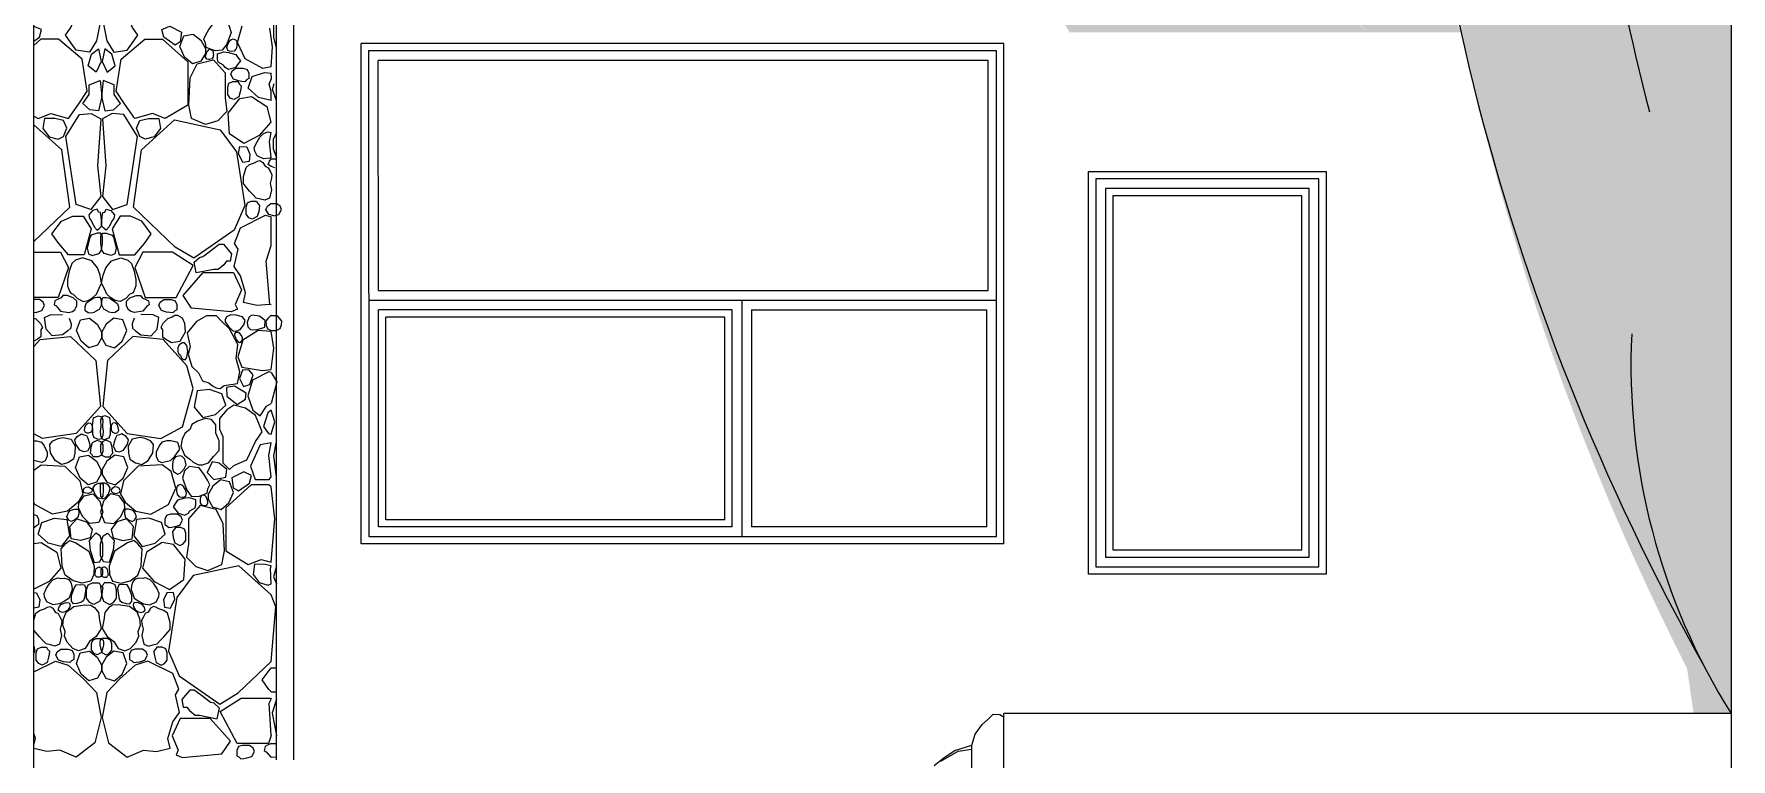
# Model space of a CAD drawing. Header units: millimetres. Extents: x 10227 to 13232, y 2 to 9351.
# Drawn here: x 11308 to 12008, y 8003 to 8302 of the extents above; entities that cross this region are included whole.
import ezdxf

# ---------------------------------------------------------------- set-up
doc = ezdxf.new("R2010")
doc.units = ezdxf.units.MM
for name, color, linetype in [('A-FURN', 9, 'Continuous'), ('A-GLAZ-FULL', 4, 'Continuous'), ('A-WALL-FULL-EXTR', 1, 'Continuous'), ('RETINO', 20, 'Continuous')]:
    doc.layers.add(name, color=color, linetype=linetype)
doc.layers.add('muro', color=8, linetype='Continuous', transparency=0.5)

msp = doc.modelspace()

# ---------------------------------------------------------------- hatches: boundary and pattern name
at = {"layer": 'muro', "ltscale": 0.1, "transparency": 33554534}
h = msp.add_hatch(dxfattribs=at)
h.set_pattern_fill('AR-CONC', color=256, scale=0.22)
h.set_pattern_definition([(50, (-2e-12, 6528.164), (40.08063, -3.5066), [4.191, -46.101]), (355, (-2e-12, 6528.164), (-7.75355, 42.0325), [3.3528, -36.88093]), (100.45144, (3.34, 6527.87), (32.32707, 38.5259), [3.5618, -39.17985]), (46.1842, (-2e-12, 6539.34), (59.63739, -9.24931), [6.2865, -69.1515]), (96.63556, (4.97, 6538.57), (52.2289, 54.43375), [5.3427, -58.76983]), (351.18415, (-2e-12, 6539.34), (52.2289, 54.43375), [5.0292, -55.32114]), (21, (5.588, 6536.546), (33.35517, -22.49834), [4.191, -46.101]), (326, (5.59, 6536.546), (13.59645, 40.52135), [3.3528, -36.8808]), (71.45144, (8.368, 6534.67), (46.95161, 18.02301), [3.5618, -39.17979]), (37.5, (-2e-12, 6528.164), (0.679493, 18.602109), [0, -36.43376, 0, -37.4396, 0, -37.0205]), (7.5, (-2e-12, 6528.164), (14.700326, 22.039726), [0, -21.34616, 0, -35.59556, 0, -14.1097]), (327.5, (-12.461, 6528.164), (29.829931, -1.260324), [0, -13.97, 0, -43.5864, 0, -57.8358]), (317.5, (-18.05, 6528.164), (32.58842, 5.59383), [0, -18.161, 0, -28.94584, 0, -41.0718])])
edge = h.paths.add_edge_path()
edge.add_arc((11928.95, 8415.55), 224.13, 170.05672, 210.22701)
edge.add_line((11735.29, 8302.72), (11858.18, 8302.72))
edge.add_arc((12029.14, 8481.78), 247.57, 217.62596, 226.32585, ccw=False)
edge.add_arc((12299.1, 8926.34), 756.34, 218.62138, 231.96272, ccw=False)
edge = h.paths.add_edge_path(flags=17)
edge.add_arc((11983.52, 8565.17), 278.64, 165.13898, 171.16633)
edge.add_line((11708.18, 8607.96), (11708.18, 8522.38))
edge.add_arc((11983.52, 8565.17), 278.64, 188.83367, 237.31939)
edge.add_arc((12029.14, 8481.78), 247.57, 217.62596, 226.32585)
edge.add_line((11858.18, 8302.72), (11897.01, 8302.72))
edge.add_arc((12939.56, 8524.89), 1065.96, 191.16088, 192.03013, ccw=False)
edge.add_arc((12260.26, 8735.18), 554.88, 190.23017, 228.66239, ccw=False)
edge = h.paths.add_edge_path()
edge.add_line((12008.18, 9251.16), (11708.18, 9251.16))
edge.add_arc((12964.05, 9112.99), 1263.44, 173.72151, 188.62414)
edge.add_arc((12672.83, 8884.57), 958.73, 177.67081, 182.72268)
edge.add_arc((12260.26, 8735.18), 554.88, 169.21364, 181.15287)
edge.add_line((11705.49, 8724.02), (11708.18, 8724.02))
edge.add_line((11708.18, 8724.02), (11708.18, 8679.45))
edge.add_arc((12260.26, 8735.18), 554.88, 185.76475, 228.66239)
edge.add_arc((12939.56, 8524.89), 1065.96, 191.16088, 192.03013)
edge.add_line((11897.01, 8302.72), (12008.18, 8302.72))
edge.add_line((12008.18, 8302.72), (12008.18, 9251.16))
edge = h.paths.add_edge_path()
edge.add_line((12008.18, 8302.72), (11897.01, 8302.72))
edge.add_arc((12939.56, 8524.89), 1065.96, 192.03013, 207.02864)
edge.add_arc((7889.18, 7432.81), 4145.63, 8.16781, 8.42892, ccw=False)
edge.add_line((11992.75, 8021.79), (12008.18, 8021.79))
edge.add_line((12008.18, 8021.79), (12008.18, 8302.72))

# ---------------------------------------------------------------- linework, layer by layer
at = {"layer": 'A-FURN'}
for p, q in [((11688.02, 8006.54), (11694.99, 8008.73)), ((11679.43, 8000.31), (11683.55, 8003.68)), ((11682.27, 8002.18), (11689.36, 8006.33)), ((11683.55, 8003.68), (11688.02, 8006.54)), ((11689.36, 8006.33), (11694.99, 8007.07))]:
    msp.add_line(p, q, dxfattribs=at)
msp.add_lwpolyline([(11697.2, 7990.78), (11696.42, 7991.35), (11694.99, 7994.35), (11694.99, 8001.54), (11694.99, 8008.73), (11696.42, 8013.31), (11699.3, 8017.23), (11701.91, 8019.58), (11703.87, 8021.54), (11706.61, 8021.41), (11708.31, 8020.36)], dxfattribs=at)
at = {"layer": 'A-GLAZ-FULL', "ltscale": 0.1}
for p, q in [((11446.18, 8295.03), (11446.32, 8094.73)), ((11705.18, 8295.03), (11446.18, 8295.03)), ((11705.18, 8185.82), (11705.18, 8295.03)), ((11701.83, 8291.03), (11450.19, 8291.03)), ((11450.25, 8196.2), (11450.19, 8291.03)), ((11701.83, 8196.2), (11701.83, 8291.03)), ((11446.19, 8286.32), (11446.18, 8286.32)), ((11446.19, 8285.67), (11446.18, 8285.67)), ((11746.18, 8242.26), (11746.18, 8082.26)), ((11838.18, 8242.26), (11746.18, 8242.26)), ((11838.18, 8082.26), (11838.18, 8242.26)), ((11750.18, 8238.26), (11750.18, 8086.26)), ((11834.18, 8238.26), (11750.18, 8238.26)), ((11753.18, 8235.26), (11753.18, 8089.26)), ((11831.18, 8235.26), (11753.18, 8235.26)), ((11831.18, 8089.26), (11831.18, 8235.26)), ((11834.18, 8086.26), (11834.18, 8238.26)), ((11446.25, 8192.2), (11705.18, 8192.2)), ((11450.25, 8196.2), (11701.83, 8196.2)), ((11600.18, 8192.2), (11600.18, 8188.2)), ((11450.32, 8098.73), (11450.26, 8188.2)), ((11596.18, 8188.2), (11450.26, 8188.2)), ((11450.26, 8185.2), (11450.26, 8185.2)), ((11453.26, 8188.2), (11453.26, 8188.2)), ((11453.32, 8101.73), (11453.26, 8185.2)), ((11593.18, 8185.2), (11453.26, 8185.2)), ((11593.18, 8101.73), (11593.18, 8185.2)), ((11596.18, 8098.73), (11596.18, 8188.2)), ((11600.18, 8188.85), (11600.18, 8094.73)), ((11604.18, 8188.2), (11604.18, 8098.73)), ((11604.18, 8188.2), (11701.18, 8188.2)), ((11701.18, 8098.73), (11701.18, 8188.2)), ((11705.18, 8094.73), (11705.18, 8185.82)), ((11593.18, 8101.73), (11453.32, 8101.73)), ((11446.32, 8094.73), (11705.18, 8094.73)), ((11596.18, 8098.73), (11450.32, 8098.73)), ((11701.18, 8098.73), (11604.18, 8098.73)), ((11750.18, 8086.26), (11834.18, 8086.26)), ((11753.18, 8089.26), (11831.18, 8089.26)), ((11746.18, 8082.26), (11838.18, 8082.26))]:
    msp.add_line(p, q, dxfattribs=at)
at = {"layer": 'A-WALL-FULL-EXTR', "ltscale": 0.1}
for p, q in [((11308.18, 6530.6), (11308.18, 9251.16)), ((12008.18, 9251.16), (12008.18, 6986)), ((11408.18, 8002.65), (11408.18, 8724.02)), ((11415.18, 8724.02), (11415.18, 8002.65)), ((11443.18, 8091.73), (11443.18, 8298.03)), ((11708.18, 8298.03), (11443.18, 8298.03)), ((11708.18, 8091.73), (11708.18, 8298.03)), ((11743.18, 8245.26), (11841.18, 8245.26)), ((11743.18, 8079.26), (11743.18, 8245.26)), ((11841.18, 8245.26), (11841.18, 8079.26)), ((11708.18, 8091.73), (11443.18, 8091.73)), ((11841.18, 8079.26), (11743.18, 8079.26)), ((12008.18, 8021.79), (11708.18, 8021.79)), ((11708.18, 7632.14), (11708.18, 8021.79))]:
    msp.add_line(p, q, dxfattribs=at)
at = {"layer": 'muro', "ltscale": 0.1}
for centre, radius, start, end in [((12828.87, 8494.72), 883.4, 170.68869, 194.74345), ((12837.95, 8513.79), 964.57, 178.57217, 209.38608), ((12237.76, 8165.52), 270.86, 177.27492, 212.04981)]:
    msp.add_arc(centre, radius, start, end, dxfattribs=at)
at = {"layer": 'RETINO', "ltscale": 0.1}
for p, q in [((11406.59, 8296.73), (11405.51, 8304.44)), ((11407.18, 8300.61), (11407.18, 8306.21)), ((11405.98, 8288.51), (11406.59, 8296.73)), ((11408.18, 8296.19), (11407.18, 8300.61)), ((11405.26, 8281.28), (11406.14, 8283.64)), ((11405.98, 8278.23), (11405.26, 8281.28)), ((11406.14, 8283.64), (11405.98, 8285.87)), ((11406.54, 8279.12), (11407.27, 8281.62)), ((11405.98, 8274.53), (11405.98, 8278.23)), ((11408.18, 8274.53), (11406.54, 8279.12)), ((11405.41, 8257.56), (11405.98, 8261.35)), ((11408.18, 8261.35), (11406.83, 8258.49)), ((11405.98, 8251.11), (11405.41, 8257.56)), ((11406.83, 8258.49), (11406.83, 8254.61)), ((11406.83, 8254.61), (11408.18, 8251.11)), ((11405.98, 8250.47), (11408.18, 8250.47)), ((11405.98, 8247.44), (11407.36, 8246.94)), ((11405.96, 8232.14), (11407.91, 8232.14)), ((11406.03, 8214.76), (11405.98, 8226.53)), ((11404.03, 8208.25), (11406.03, 8214.76)), ((11405.5, 8190.46), (11404.03, 8208.25)), ((11405.98, 8185.93), (11408.24, 8185.93)), ((11407.16, 8172.45), (11405.98, 8179.29)), ((11405.98, 8163.69), (11407.16, 8172.45)), ((11405.98, 8162.4), (11408.31, 8158.55)), ((11408.31, 8158.55), (11405.98, 8149.64)), ((11407.55, 8142.01), (11405.98, 8146.82)), ((11405.98, 8136.92), (11407.55, 8142.01)), ((11405.1, 8128.25), (11405.98, 8133.42)), ((11405.98, 8119.33), (11405.1, 8128.25)), ((11407.12, 8128.02), (11408.08, 8133.44)), ((11408.18, 8119.33), (11407.12, 8128.02)), ((11407.58, 8102.14), (11405.98, 8115.21)), ((11405.98, 8084.24), (11407.58, 8102.14)), ((11405.75, 8081.71), (11405.98, 8082.74)), ((11405.98, 8075.34), (11405.75, 8081.71)), ((11408.18, 8082.74), (11407.04, 8078.23)), ((11407.04, 8078.23), (11408.18, 8075.34)), ((11407.89, 8065.84), (11405.98, 8070.76)), ((11405.98, 8043.27), (11407.89, 8065.84)), ((11405.98, 8040.65), (11408.18, 8040.65)), ((11405.98, 8030.75), (11408.18, 8030.75)), ((11405.17, 8026.02), (11405.98, 8027.78)), ((11405.98, 8012.68), (11405.17, 8026.02)), ((11408.18, 8027.78), (11406.42, 8021.97)), ((11406.42, 8021.97), (11408.18, 8012.68)), ((11405.98, 8009.38), (11408.18, 8009.38)), ((11405.8, 8003.89), (11408.18, 8003.86))]:
    msp.add_line(p, q, dxfattribs=at)
at = {"layer": 'RETINO'}
for p, q in [((11404.85, 8184.78), (11403.87, 8183.58)), ((11403.87, 8183.58), (11404.01, 8181.94)), ((11405.86, 8185.92), (11404.85, 8184.78)), ((11405.98, 8185.93), (11405.86, 8185.92)), ((11404.01, 8181.94), (11404.57, 8180.36)), ((11404.57, 8180.36), (11405.69, 8179.82)), ((11405.69, 8179.82), (11406.2, 8179.6))]:
    msp.add_line(p, q, dxfattribs=at)
for points in [[(11325.57, 8295.36), (11321.14, 8301.54), (11323.36, 8304.72), (11326.96, 8312.84), (11332.19, 8314.58), (11335.8, 8308.07), (11334, 8299.18)], [(11346.66, 8295.36), (11351.09, 8301.54), (11348.87, 8304.72), (11345.27, 8312.84), (11340.04, 8314.58), (11336.43, 8308.07), (11338.23, 8299.18)], [(11308.18, 8299.04), (11310.42, 8300.61), (11311.3, 8303.77), (11308.18, 8305.12)], [(11368.53, 8298.71), (11366.38, 8297.39), (11361.81, 8300.61), (11360.93, 8303.77), (11364.22, 8305.2), (11369.08, 8302.75), (11368.53, 8298.71)], [(11380.31, 8303.87), (11382.61, 8306.9), (11386.64, 8307.51), (11388.58, 8305.68), (11389.48, 8302.59), (11387.69, 8297.74), (11385.81, 8295.28), (11382.87, 8295.09), (11379.26, 8296.42), (11378.97, 8298.19), (11378.21, 8299.92), (11379.18, 8301.86), (11380.31, 8303.87)], [(11405.98, 8288.51), (11402.53, 8287.81), (11395.28, 8291.74), (11392.14, 8298.54), (11394.05, 8305.4)], [(11322.47, 8267.17), (11326.7, 8273.2), (11330.17, 8278.44), (11328.07, 8291.61), (11318.32, 8299.85), (11311.08, 8299.85), (11308.18, 8297.25)], [(11331.08, 8294.53), (11325.57, 8295.36)], [(11333.9, 8286.23), (11330.5, 8288.82), (11331.87, 8293.69), (11334.75, 8295.82), (11335.91, 8290.63), (11333.9, 8286.23)], [(11334, 8299.18), (11331.08, 8294.53)], [(11338.33, 8286.23), (11341.73, 8288.82), (11340.35, 8293.69), (11337.48, 8295.82), (11336.32, 8290.63), (11338.33, 8286.23)], [(11338.23, 8299.18), (11341.15, 8294.53)], [(11341.15, 8294.53), (11346.66, 8295.36)], [(11349.76, 8267.17), (11345.53, 8273.2), (11342.06, 8278.44), (11344.16, 8291.61), (11353.9, 8299.85), (11361.15, 8299.85), (11371.61, 8290.48), (11371.61, 8272.65), (11362.36, 8267.11), (11357.02, 8269.17), (11349.76, 8267.17)], [(11377.03, 8290.79), (11373.55, 8289.68), (11370.35, 8292.42), (11368.41, 8296.79), (11370, 8301.19), (11373.81, 8301.93), (11376.99, 8299.39), (11378.89, 8295.94), (11378.89, 8293.99), (11377.03, 8290.79)], [(11381.61, 8291.69), (11380.57, 8291.4), (11380.07, 8291.4), (11379.44, 8291.58), (11378.99, 8292.49), (11379.17, 8293.64), (11379.63, 8294.9), (11380.15, 8295.38), (11380.63, 8295.66), (11381.43, 8295.45), (11381.77, 8295.18), (11382.05, 8294.62), (11382.12, 8294.01), (11382.19, 8293.44), (11382.12, 8292.95), (11382.12, 8292.49), (11381.97, 8292.27), (11381.61, 8291.69)], [(11390.83, 8294.96), (11389.49, 8294.8), (11388.88, 8294.89), (11388.13, 8295.23), (11387.76, 8296.43), (11388.18, 8297.81), (11388.99, 8299.26), (11389.71, 8299.76), (11390.36, 8300.02), (11391.3, 8299.61), (11391.67, 8299.22), (11391.91, 8298.48), (11391.88, 8297.71), (11391.86, 8297), (11391.68, 8296.41), (11391.6, 8295.85), (11391.37, 8295.6), (11390.83, 8294.96)], [(11378.95, 8264.62), (11373.16, 8267.09), (11372.08, 8272.65), (11372.62, 8283.88), (11375.55, 8289.75), (11382.2, 8291.39), (11387.01, 8285.92), (11387.01, 8275.63), (11387.73, 8270.05), (11384.01, 8266.18), (11378.95, 8264.62)], [(11383.95, 8293.74), (11386.48, 8294.57), (11388.47, 8294.39), (11391.44, 8293.53), (11392.34, 8292.29), (11393.34, 8290.9), (11392.21, 8289.45), (11391.26, 8288.23), (11388.5, 8287.41), (11387, 8288.22), (11386.41, 8289.2), (11384.2, 8290.4), (11383.89, 8291.61), (11383.95, 8293.74)], [(11330.92, 8277.02), (11330.99, 8281.03), (11335.49, 8282.76), (11336.19, 8276.26), (11334.75, 8270.3)], [(11341.31, 8277.02), (11341.24, 8281.03), (11336.74, 8282.76), (11336.04, 8276.26), (11337.48, 8270.3)], [(11393.26, 8278.14), (11392.63, 8276.06), (11390.59, 8274.94), (11389.18, 8275.54), (11388.09, 8277.01), (11388.09, 8279.97), (11388.61, 8281.66), (11390.15, 8282.34), (11392.35, 8282.34), (11392.86, 8281.45), (11393.61, 8280.67), (11393.47, 8279.44), (11393.26, 8278.14)], [(11392.59, 8282.67), (11390.51, 8283.3), (11389.38, 8285.34), (11389.98, 8286.75), (11391.46, 8287.84), (11394.41, 8287.84), (11396.1, 8287.32), (11396.79, 8285.78), (11396.79, 8283.58), (11395.9, 8283.07), (11395.12, 8282.32), (11393.89, 8282.46), (11392.59, 8282.67)], [(11405.98, 8274.53), (11400.75, 8275.79), (11396.53, 8279.63), (11398.15, 8284.39), (11403.32, 8286.14)], [(11403.32, 8286.14), (11405.98, 8285.87)], [(11331.23, 8270.72), (11328.39, 8273.3), (11330.92, 8277.02)], [(11341, 8270.72), (11343.84, 8273.3), (11341.31, 8277.02)], [(11388.34, 8269.28), (11393.15, 8275.37), (11397.89, 8276.18)], [(11397.89, 8276.18), (11404.31, 8272.15), (11405.89, 8265.59)], [(11308.18, 8268.12), (11309.87, 8267.11), (11315.21, 8269.17), (11322.47, 8267.17)], [(11320.4, 8266.3), (11316.86, 8267.09), (11312.55, 8267.15), (11311.87, 8262.97), (11314.44, 8259.6)], [(11331.71, 8229.64), (11325.56, 8231.68), (11321.39, 8259.69), (11326.91, 8268.81), (11331.81, 8269.25), (11335.74, 8266.96), (11334.46, 8247.69)], [(11334.75, 8270.3), (11331.23, 8270.72)], [(11340.52, 8229.64), (11346.67, 8231.68), (11350.84, 8259.69), (11345.32, 8268.81), (11340.42, 8269.25), (11336.49, 8266.96), (11337.77, 8247.69)], [(11337.48, 8270.3), (11341, 8270.72)], [(11351.83, 8266.3), (11355.37, 8267.09), (11359.68, 8267.15), (11360.36, 8262.97), (11357.79, 8259.6)], [(11405.89, 8265.59), (11401.14, 8260.11), (11394.81, 8256.8), (11388.89, 8260.81), (11388.34, 8269.28)], [(11308.18, 8216.39), (11322.94, 8230.58), (11319.74, 8254.18), (11308.18, 8264.59)], [(11320.33, 8259.67), (11321.71, 8263.19), (11320.4, 8266.3)], [(11390.78, 8221.15), (11374.12, 8209.5), (11366.45, 8214.08), (11349.29, 8230.58), (11352.49, 8254.18), (11366.22, 8266.55), (11385, 8262.51), (11391.79, 8253.46), (11395.18, 8231.27), (11390.78, 8221.15)], [(11351.9, 8259.67), (11350.52, 8263.19), (11351.83, 8266.3)], [(11405.98, 8251.11), (11405.46, 8250.84), (11402.86, 8250.47), (11400.24, 8251.7), (11399.25, 8253.7), (11399.08, 8255.13), (11400.07, 8257.28), (11401.39, 8259.4), (11402.71, 8260.78), (11404.24, 8261.47), (11404.94, 8261.59), (11405.66, 8261.34)], [(11405.66, 8261.34), (11405.98, 8261.35)], [(11314.44, 8259.6), (11318.19, 8258.58), (11320.33, 8259.67)], [(11357.79, 8259.6), (11354.04, 8258.58), (11351.9, 8259.67)], [(11396.89, 8249.44), (11394.4, 8249.04), (11392.55, 8252.75), (11393.12, 8255.57), (11395.94, 8255.41), (11397.27, 8252.43), (11396.89, 8249.44)], [(11334.46, 8247.69), (11335.74, 8234.94)], [(11337.77, 8247.69), (11336.49, 8234.94)], [(11406.17, 8237.74), (11405.38, 8234.27), (11403.48, 8233.41), (11401.63, 8233.9), (11399.9, 8234.35), (11398.45, 8235.83), (11397.12, 8237.19), (11395.48, 8239.2), (11394.59, 8240.29), (11394.59, 8243.16), (11395.65, 8246.99), (11397.14, 8248.14), (11399.15, 8248.83), (11400.4, 8249.52), (11401.37, 8249.81), (11402.59, 8249.06), (11403.62, 8247.47), (11404.86, 8246.79), (11405.73, 8245.16), (11406.34, 8243.98), (11406.22, 8242.57), (11405.68, 8240.39), (11406.17, 8237.74)], [(11405.98, 8247.44), (11405.73, 8247.53), (11404.81, 8248.19), (11405.31, 8249.61), (11405.98, 8250.47)], [(11335.74, 8234.94), (11331.71, 8229.64)], [(11336.49, 8234.94), (11340.52, 8229.64)], [(11400.92, 8228.79), (11400.28, 8226.72), (11398.24, 8225.59), (11396.84, 8226.19), (11395.75, 8227.67), (11395.75, 8230.62), (11396.27, 8232.31), (11397.81, 8232.99), (11400, 8232.99), (11400.51, 8232.1), (11401.26, 8231.33), (11401.13, 8230.09), (11400.92, 8228.79)], [(11407.08, 8226.98), (11405.01, 8227.61), (11403.88, 8229.65), (11404.48, 8231.05), (11405.96, 8232.14), (11405.98, 8232.14)], [(11407.08, 8226.98), (11409.16, 8227.61), (11410.28, 8229.65), (11409.69, 8231.05), (11408.21, 8232.14), (11408.18, 8232.14)], [(11318.44, 8215.57), (11315.63, 8219.57), (11319.53, 8224.75), (11324.16, 8226.93), (11328.52, 8226.93), (11331.79, 8221.66), (11328.88, 8210.93), (11322.44, 8210.93), (11318.44, 8215.57)], [(11331.74, 8225.13), (11333, 8222.47), (11334.31, 8221.07), (11335.03, 8221.75), (11336.06, 8222.74), (11336.06, 8225.12), (11335.85, 8226.55), (11335.58, 8228.35), (11334.86, 8228.56), (11334.31, 8229.81), (11332.27, 8229.16), (11331.66, 8228.4), (11330.88, 8227.41), (11331.16, 8225.97), (11331.74, 8225.13)], [(11340.49, 8225.13), (11339.23, 8222.47), (11337.92, 8221.07), (11337.2, 8221.75), (11336.17, 8222.74), (11336.17, 8225.12), (11336.38, 8226.55), (11336.65, 8228.35), (11337.37, 8228.56), (11337.92, 8229.81), (11339.96, 8229.16), (11340.57, 8228.4), (11341.35, 8227.41), (11341.07, 8225.97), (11340.49, 8225.13)], [(11353.79, 8215.57), (11356.6, 8219.57), (11352.7, 8224.75), (11348.07, 8226.93), (11343.71, 8226.93), (11340.44, 8221.66), (11343.35, 8210.93), (11349.79, 8210.93), (11353.79, 8215.57)], [(11400.18, 8190.01), (11394.56, 8191.27), (11395.45, 8195.26), (11393.42, 8202.24), (11390.7, 8206.1), (11392.37, 8213.3), (11390.97, 8215.67), (11393.42, 8222.08), (11403.68, 8227.26), (11405.98, 8226.53)], [(11330.71, 8211.37), (11332.15, 8210.65), (11333.59, 8211.05), (11335.11, 8211.48), (11336.06, 8212.89), (11336.51, 8215.6), (11336.51, 8218.55), (11335.63, 8219.92), (11334.29, 8219.92), (11331.77, 8219.09), (11331.25, 8218.17), (11330.18, 8213.63), (11330.71, 8211.37)], [(11341.52, 8211.37), (11340.08, 8210.65), (11338.64, 8211.05), (11337.12, 8211.48), (11336.17, 8212.89), (11335.72, 8215.6), (11335.72, 8218.55), (11336.59, 8219.92), (11337.94, 8219.92), (11340.46, 8219.09), (11340.97, 8218.17), (11342.05, 8213.63), (11341.52, 8211.37)], [(11308.18, 8211.99), (11319.09, 8211.99), (11322.43, 8205.75), (11318.22, 8193.28), (11308.18, 8193.28)], [(11373.86, 8206.48), (11365.31, 8211.99), (11353.14, 8211.99), (11349.8, 8205.75), (11354.01, 8193.28), (11366.9, 8193.28), (11373.86, 8206.48)], [(11386.55, 8206.85), (11384.16, 8204.88), (11382.4, 8204.88), (11375.13, 8203.47), (11374.25, 8207.89), (11376.43, 8209.82), (11377.91, 8210.2), (11378.61, 8210.75), (11381.67, 8213.09), (11384.58, 8215.31), (11386.39, 8215.31), (11388.16, 8213.19), (11389.69, 8211.35), (11389.15, 8208.26), (11387.64, 8208.26), (11386.55, 8206.85)], [(11324.43, 8194.71), (11326.2, 8192.89), (11328.54, 8191.63), (11330.55, 8192.09), (11332.37, 8193.17), (11333.94, 8194.67), (11335.12, 8197.17), (11336.11, 8199.28), (11335.44, 8202.54), (11334.41, 8205.57), (11332.12, 8208.47), (11328.26, 8209.76), (11325.33, 8208.68), (11323.76, 8207.4), (11322.69, 8204.25), (11321.97, 8200.82), (11321.97, 8198.14), (11322.87, 8195.96), (11323.46, 8195.15), (11324.43, 8194.71)], [(11347.8, 8194.71), (11346.03, 8192.89), (11343.69, 8191.63), (11341.68, 8192.09), (11339.86, 8193.17), (11338.29, 8194.67), (11337.11, 8197.17), (11336.11, 8199.28), (11336.79, 8202.54), (11337.82, 8205.57), (11340.11, 8208.47), (11343.97, 8209.76), (11346.9, 8208.68), (11348.47, 8207.4), (11349.54, 8204.25), (11350.26, 8200.82), (11350.26, 8198.14), (11349.36, 8195.96), (11348.77, 8195.15), (11347.8, 8194.71)], [(11391.18, 8190.48), (11392.12, 8188.54), (11389.6, 8187.49), (11373.23, 8188.97), (11369.69, 8194.2), (11377.98, 8203.62), (11390.46, 8203.62), (11393.75, 8196.46), (11391.18, 8190.48)], [(11309.34, 8187.3), (11311.42, 8187.93), (11312.54, 8189.97), (11311.94, 8191.38), (11310.47, 8192.46), (11308.18, 8192.46)], [(11317.3, 8189.85), (11319.12, 8187.7), (11322.6, 8187.18), (11324.13, 8187.5), (11325.12, 8188.45), (11325.37, 8188.95), (11325.84, 8189.95), (11325.84, 8191.82), (11324.43, 8193.23), (11321.82, 8194.23), (11320.09, 8194.23), (11319.38, 8193.23), (11317.87, 8192.5), (11316.84, 8192), (11316.48, 8190.35), (11317.3, 8189.85)], [(11332.04, 8192.46), (11330.52, 8191.52), (11329.56, 8190.72), (11329.17, 8189.47), (11329.17, 8188.12), (11330.54, 8187.22), (11331.78, 8187.05), (11333.04, 8187.28), (11334.02, 8187.8), (11335.2, 8188.58), (11336.05, 8190.24), (11336.24, 8191.56), (11335.66, 8193.36), (11334.25, 8193.34), (11333.26, 8193.17), (11332.58, 8192.93), (11332.04, 8192.46)], [(11340.19, 8192.46), (11341.71, 8191.52), (11342.67, 8190.72), (11343.06, 8189.47), (11343.06, 8188.12), (11341.69, 8187.22), (11340.45, 8187.05), (11339.19, 8187.28), (11338.21, 8187.8), (11337.03, 8188.58), (11336.18, 8190.24), (11335.99, 8191.56), (11336.57, 8193.36), (11337.98, 8193.34), (11338.97, 8193.17), (11339.65, 8192.93), (11340.19, 8192.46)], [(11354.93, 8189.85), (11353.11, 8187.7), (11349.63, 8187.18), (11348.1, 8187.5), (11347.11, 8188.45), (11346.86, 8188.95), (11346.39, 8189.95), (11346.39, 8191.82), (11347.8, 8193.23), (11350.41, 8194.23), (11352.14, 8194.23), (11352.85, 8193.23), (11354.36, 8192.5), (11355.39, 8192), (11355.75, 8190.35), (11354.93, 8189.85)], [(11362.89, 8187.3), (11360.81, 8187.93), (11359.69, 8189.97), (11360.29, 8191.38), (11361.76, 8192.46), (11364.72, 8192.46), (11366.4, 8191.95), (11367.09, 8190.41), (11367.09, 8188.21), (11366.2, 8187.7), (11365.42, 8186.95), (11364.19, 8187.09), (11362.89, 8187.3)], [(11405.98, 8190.26), (11405.5, 8190.46), (11400.18, 8190.01)], [(11308.18, 8187.11), (11309.34, 8187.3)], [(11308.18, 8184.84), (11308.97, 8184.55), (11310.95, 8182.58), (11311.67, 8181.01), (11311.05, 8179.96), (11311.01, 8178.27), (11310.98, 8177.13), (11309.63, 8176.12), (11308.18, 8175.3)], [(11313.28, 8180.33), (11312.58, 8185.03), (11314.85, 8186.2), (11320, 8186.33)], [(11322.76, 8184.75), (11323.5, 8182.51), (11323.35, 8180.66)], [(11334.36, 8173.68), (11330.87, 8172.58), (11327.68, 8175.32), (11325.74, 8179.69), (11327.33, 8184.09), (11331.14, 8184.83), (11334.32, 8182.29), (11336.22, 8178.84), (11336.22, 8176.89), (11334.36, 8173.68)], [(11337.87, 8173.68), (11341.35, 8172.58), (11344.55, 8175.32), (11346.49, 8179.69), (11344.9, 8184.09), (11341.09, 8184.83), (11337.91, 8182.29), (11336, 8178.84), (11336, 8176.89), (11337.87, 8173.68)], [(11349.47, 8184.75), (11348.72, 8182.51), (11348.88, 8180.66)], [(11358.95, 8180.33), (11359.65, 8185.03), (11357.38, 8186.2), (11352.23, 8186.33)], [(11364.86, 8174.84), (11368.53, 8175.3), (11370.71, 8179.17), (11370.44, 8182.66), (11369.45, 8184.84), (11367.54, 8185.95), (11366.29, 8185.93), (11365.13, 8185.25), (11363.26, 8184.55), (11361.28, 8182.58), (11360.56, 8181.01), (11361.18, 8179.96), (11361.22, 8178.27), (11361.25, 8177.13), (11362.6, 8176.12), (11364.86, 8174.84)], [(11386.59, 8157.05), (11392.14, 8157.82), (11393.11, 8162.69), (11391.55, 8168.16), (11392.27, 8173.95), (11388.87, 8180.48), (11385.75, 8183.5), (11383.43, 8185.75), (11379.37, 8185.75), (11375.19, 8183.5), (11371.32, 8178.79), (11372.68, 8173.01), (11371.77, 8169.96), (11373.29, 8164.94), (11376.1, 8162.28), (11377.64, 8158.98), (11380.28, 8158.1), (11381.8, 8156.96), (11383.32, 8156.15), (11384.95, 8155.76), (11386.59, 8157.05)], [(11388.43, 8181.32), (11390.2, 8179.65), (11391.54, 8179.39), (11393.21, 8180.09), (11394.72, 8182.05), (11395.33, 8183.82), (11394.14, 8185.39), (11391.66, 8186.11), (11389.4, 8186.25), (11387.65, 8185.38), (11387.09, 8184.16), (11387.11, 8183.31), (11388.43, 8181.32)], [(11396.94, 8185.31), (11396.19, 8183.07), (11396.34, 8181.23)], [(11398.25, 8186.07), (11396.94, 8185.31)], [(11403.37, 8181.11), (11403.57, 8183.86), (11401.17, 8185.58), (11398.25, 8186.07)], [(11408.18, 8185.93), (11408.3, 8185.92), (11409.31, 8184.78), (11410.3, 8183.58), (11410.15, 8181.94), (11409.6, 8180.36), (11408.47, 8179.82), (11407.97, 8179.6), (11406.2, 8179.6)], [(11308.18, 8173.07), (11310.8, 8175.97), (11323.25, 8177.25), (11333.71, 8167.4), (11335.62, 8148.35), (11325.58, 8137.23), (11311.75, 8135.22), (11308.18, 8137.1)], [(11322.17, 8179.59), (11319.95, 8177.93), (11315.69, 8177.6), (11313.28, 8180.33)], [(11323.35, 8180.66), (11322.17, 8179.59)], [(11371.23, 8165.1), (11361.43, 8175.97), (11348.98, 8177.25), (11338.51, 8167.4), (11336.61, 8148.35), (11346.65, 8137.23), (11360.48, 8135.22), (11369.47, 8139.96), (11373.92, 8155.75), (11371.23, 8165.1)], [(11348.88, 8180.66), (11350.06, 8179.59)], [(11350.06, 8179.59), (11352.27, 8177.93), (11356.53, 8177.6), (11358.95, 8180.33)], [(11391.44, 8176.19), (11392.26, 8175.19), (11392.97, 8174.77), (11393.5, 8174.95), (11394.23, 8175.84), (11394.23, 8176.76), (11393.74, 8177.64), (11393.13, 8178.47), (11392.61, 8178.93), (11391.34, 8178.89), (11390.97, 8178.32), (11390.85, 8177.85), (11391.29, 8176.96), (11391.44, 8176.19)], [(11405.98, 8179.29), (11400.7, 8179.71), (11394.37, 8175.7), (11392.25, 8168.9)], [(11396.34, 8181.23), (11397.52, 8180.16)], [(11397.52, 8180.16), (11399.74, 8179.99), (11401.73, 8180.52), (11403.37, 8181.11)], [(11368.29, 8169.85), (11369.18, 8168.3), (11369.89, 8167.79), (11370.69, 8167.79), (11371.26, 8168.7), (11371.61, 8171.16), (11371.21, 8173.54), (11370.29, 8174.6), (11369.49, 8174.6), (11368.04, 8173.82), (11367.52, 8172.65), (11367.52, 8171.19), (11367.67, 8170.35), (11368.29, 8169.85)], [(11392.25, 8168.9), (11393.97, 8164.58), (11402.48, 8163.17), (11405.98, 8163.69)], [(11396.76, 8163.51), (11394.25, 8163.31), (11393.02, 8159.93), (11394.56, 8156.66), (11397.26, 8157.48), (11398.58, 8161.44), (11396.76, 8163.51)], [(11405.98, 8162.4), (11405.06, 8162.65), (11398.39, 8159.31), (11396.44, 8152.75), (11398.51, 8146.88), (11401.5, 8144.57), (11404.14, 8148.6)], [(11380.56, 8155.43), (11375.49, 8154.92), (11374.33, 8148.17), (11377.84, 8143.81), (11383.13, 8145.08), (11387.34, 8148.92), (11385.73, 8153.68), (11380.56, 8155.43)], [(11395.42, 8151.41), (11395.74, 8153.91), (11390.91, 8156.74), (11387.67, 8156.23), (11387.74, 8152.65), (11391.98, 8149.24), (11395.42, 8151.41)], [(11390.62, 8124.04), (11395.99, 8126.35), (11399.53, 8133.91), (11402.32, 8137.93), (11401.16, 8140.72), (11399.53, 8144.67), (11395.45, 8147.73), (11390.62, 8148.89), (11387.76, 8147.05), (11384.7, 8143.38), (11384.7, 8139.09), (11386.06, 8136.09), (11386.06, 8133.1), (11386.06, 8128.13), (11386.06, 8125.2), (11388.78, 8122.41), (11390.62, 8124.04)], [(11404.14, 8148.6), (11405.98, 8149.64)], [(11331.68, 8137.75), (11330.64, 8137.45), (11330.14, 8137.45), (11329.51, 8137.63), (11329.06, 8138.55), (11329.24, 8139.69), (11329.7, 8140.95), (11330.22, 8141.43), (11330.7, 8141.72), (11331.5, 8141.5), (11331.84, 8141.23), (11332.12, 8140.67), (11332.19, 8140.06), (11332.26, 8139.49), (11332.19, 8139), (11332.19, 8138.54), (11332.04, 8138.32), (11331.68, 8137.75)], [(11336.72, 8138.4), (11336.6, 8136.32), (11335.91, 8135.03), (11334.94, 8134.84), (11333.02, 8135.54), (11332.43, 8136.93), (11332.52, 8138.87), (11332.34, 8140.52), (11332.7, 8143.68), (11334.68, 8144.58), (11335.75, 8144.3), (11336.61, 8142.92), (11336.5, 8139.88), (11336.72, 8138.4)], [(11335.51, 8138.4), (11335.63, 8136.32), (11336.32, 8135.03), (11337.29, 8134.84), (11339.21, 8135.54), (11339.8, 8136.93), (11339.71, 8138.87), (11339.89, 8140.52), (11339.53, 8143.68), (11337.55, 8144.58), (11336.48, 8144.3), (11335.62, 8142.92), (11335.73, 8139.88), (11335.51, 8138.4)], [(11340.55, 8137.75), (11341.59, 8137.45), (11342.09, 8137.45), (11342.72, 8137.63), (11343.17, 8138.55), (11342.99, 8139.69), (11342.53, 8140.95), (11342.01, 8141.43), (11341.52, 8141.72), (11340.72, 8141.5), (11340.39, 8141.23), (11340.1, 8140.67), (11340.04, 8140.06), (11339.97, 8139.49), (11340.04, 8139), (11340.04, 8138.54), (11340.19, 8138.32), (11340.55, 8137.75)], [(11370.27, 8128.39), (11372.44, 8126.69), (11373.85, 8125.39), (11376.06, 8124.3), (11377.76, 8124.3), (11380.21, 8125.23), (11382.26, 8127.73), (11384.59, 8130.25), (11384.59, 8134.2), (11383.23, 8137.37), (11383.23, 8140.8), (11381.36, 8142.99), (11378.98, 8143.43), (11375.58, 8142.33), (11373.31, 8140.93), (11372.66, 8139.09), (11370.37, 8137.3), (11369.27, 8134.88), (11368.78, 8131.98), (11370.27, 8128.39)], [(11405.98, 8146.82), (11404.59, 8145.83), (11402.89, 8140.17), (11404.93, 8137.24), (11405.98, 8136.92)], [(11308.18, 8134.3), (11309.27, 8134.3), (11311.3, 8133.64), (11312.37, 8132.2), (11313.65, 8129.55), (11313.65, 8127.86), (11312.81, 8125.94), (11311.49, 8125.31)], [(11316.98, 8126.18), (11315.01, 8129.27), (11314.8, 8132.67), (11316.01, 8134.25), (11318.22, 8135.16), (11320.26, 8135.64), (11323.6, 8134.94), (11325.18, 8132.02), (11325.03, 8129.12), (11324.51, 8126.66), (11322.13, 8125.21), (11319.58, 8124.46), (11316.98, 8126.18)], [(11330.87, 8134.11), (11331.43, 8132.01), (11330.31, 8129.98), (11328.8, 8129.74), (11327.09, 8130.41), (11325.52, 8132.91), (11325.06, 8134.62), (11326, 8136.01), (11327.86, 8137.18), (11328.77, 8136.7), (11329.81, 8136.44), (11330.35, 8135.32), (11330.87, 8134.11)], [(11331.78, 8131.58), (11332.37, 8133.5), (11334.26, 8134.55), (11335.57, 8133.99), (11336.58, 8132.62), (11336.58, 8129.88), (11336.1, 8128.31), (11334.67, 8127.68), (11332.63, 8127.68), (11332.16, 8128.5), (11331.46, 8129.22), (11331.59, 8130.37), (11331.78, 8131.58)], [(11340.45, 8131.58), (11339.86, 8133.5), (11337.97, 8134.55), (11336.66, 8133.99), (11335.65, 8132.62), (11335.65, 8129.88), (11336.13, 8128.31), (11337.56, 8127.68), (11339.6, 8127.68), (11340.07, 8128.5), (11340.77, 8129.22), (11340.64, 8130.37), (11340.45, 8131.58)], [(11341.36, 8134.11), (11340.8, 8132.01), (11341.92, 8129.98), (11343.43, 8129.74), (11345.14, 8130.41), (11346.71, 8132.91), (11347.17, 8134.62), (11346.23, 8136.01), (11344.37, 8137.18), (11343.46, 8136.7), (11342.42, 8136.44), (11341.88, 8135.32), (11341.36, 8134.11)], [(11355.25, 8126.18), (11357.22, 8129.27), (11357.43, 8132.67), (11356.22, 8134.25), (11354, 8135.16), (11351.97, 8135.64), (11348.63, 8134.94), (11347.05, 8132.02), (11347.2, 8129.12), (11347.72, 8126.66), (11350.1, 8125.21), (11352.65, 8124.46), (11355.25, 8126.18)], [(11360.74, 8125.31), (11364.44, 8126.19), (11366.24, 8127.95), (11368.42, 8130.87), (11367.58, 8133.6), (11364.67, 8134.3), (11362.96, 8134.3), (11360.93, 8133.64), (11359.86, 8132.2), (11358.58, 8129.55), (11358.58, 8127.86), (11359.42, 8125.94), (11360.74, 8125.31)], [(11333.97, 8117.21), (11330.49, 8116.1), (11327.29, 8118.84), (11325.35, 8123.21), (11326.94, 8127.61), (11330.75, 8128.35), (11333.93, 8125.81), (11335.84, 8122.36), (11335.84, 8120.41), (11333.97, 8117.21)], [(11338.26, 8117.21), (11341.74, 8116.1), (11344.94, 8118.84), (11346.88, 8123.21), (11345.29, 8127.61), (11341.48, 8128.35), (11338.3, 8125.81), (11336.39, 8122.36), (11336.39, 8120.41), (11338.26, 8117.21)], [(11370.96, 8124.35), (11370.38, 8126.74), (11369.36, 8127.79), (11368.46, 8128.08), (11366.56, 8127.61), (11365.62, 8126.37), (11365.39, 8124.68), (11365.38, 8122.94), (11365.6, 8121.78), (11367.37, 8120.55), (11368.45, 8120.93), (11369.09, 8121.45), (11370.2, 8122.69), (11370.96, 8124.35)], [(11405.98, 8133.42), (11401.54, 8132.63), (11397.46, 8123.82)], [(11311.49, 8125.31), (11308.18, 8126.1)], [(11308.18, 8122.16), (11311.17, 8124.28), (11320.98, 8123.79), (11327.12, 8117.71), (11328.31, 8112.18), (11326.37, 8108.94), (11322.03, 8105.25), (11315.86, 8104.01), (11308.6, 8107.93), (11308.18, 8108.84)], [(11364.85, 8121.59), (11361.06, 8124.28), (11351.24, 8123.79), (11345.11, 8117.71), (11343.92, 8112.18), (11345.86, 8108.94), (11350.2, 8105.25), (11356.37, 8104.01), (11363.63, 8107.93), (11366.76, 8114.73), (11364.85, 8121.59)], [(11378.59, 8120.06), (11376.29, 8123.09), (11372.26, 8123.7), (11370.32, 8121.87), (11369.42, 8118.78), (11371.22, 8113.93), (11373.09, 8111.47), (11376.04, 8111.28), (11379.64, 8112.61), (11379.94, 8114.38), (11380.7, 8116.11), (11379.73, 8118.05), (11378.59, 8120.06)], [(11381.64, 8125.6), (11379.61, 8121.2), (11382.33, 8118.36), (11387.38, 8119.31), (11387.81, 8122.39), (11384.61, 8125.08), (11381.64, 8125.6)], [(11390.37, 8114.91), (11392.52, 8113.58), (11397.09, 8116.81), (11397.98, 8119.96), (11394.69, 8121.39), (11389.82, 8118.94), (11390.37, 8114.91)], [(11397.46, 8123.82), (11399.48, 8118.26)], [(11330.75, 8112.49), (11329.73, 8112.62), (11328.75, 8112.98), (11328.52, 8113.7), (11328.84, 8114.72), (11329.73, 8115.14), (11330.68, 8115.24), (11331.81, 8114.64), (11332.38, 8113.94), (11332.08, 8113.31), (11331.65, 8112.89), (11330.75, 8112.49)], [(11336.61, 8111.49), (11335.68, 8110.34), (11334.39, 8110.84), (11333.44, 8112.13), (11332.86, 8113.47), (11332.62, 8114.87), (11333.48, 8116.15), (11334.84, 8116.82), (11336.09, 8116.82), (11336.68, 8116.33), (11336.76, 8114.93), (11336.8, 8113.83), (11336.61, 8111.49)], [(11335.62, 8111.49), (11336.55, 8110.34), (11337.84, 8110.84), (11338.79, 8112.13), (11339.37, 8113.47), (11339.61, 8114.87), (11338.74, 8116.15), (11337.39, 8116.82), (11336.14, 8116.82), (11335.55, 8116.33), (11335.47, 8114.93), (11335.43, 8113.83), (11335.62, 8111.49)], [(11341.48, 8112.49), (11342.5, 8112.62), (11343.48, 8112.98), (11343.71, 8113.7), (11343.39, 8114.72), (11342.5, 8115.14), (11341.55, 8115.24), (11340.42, 8114.64), (11339.85, 8113.94), (11340.15, 8113.31), (11340.58, 8112.89), (11341.48, 8112.49)], [(11368.08, 8111.16), (11369.41, 8110.99), (11370.02, 8111.08), (11370.77, 8111.42), (11371.14, 8112.62), (11370.72, 8114), (11369.91, 8115.45), (11369.19, 8115.95), (11368.54, 8116.21), (11367.6, 8115.8), (11367.23, 8115.41), (11366.99, 8114.67), (11367.02, 8113.9), (11367.04, 8113.19), (11367.22, 8112.6), (11367.3, 8112.04), (11367.53, 8111.79), (11368.08, 8111.16)], [(11381.87, 8106.98), (11385.36, 8105.87), (11388.55, 8108.61), (11390.5, 8112.98), (11388.91, 8117.38), (11385.09, 8118.12), (11381.91, 8115.58), (11380.01, 8112.13), (11380.01, 8110.19), (11381.87, 8106.98)], [(11405.98, 8115.21), (11405, 8116.04), (11397.75, 8116.04), (11387.29, 8106.67), (11387.29, 8088.84), (11396.55, 8083.3), (11401.88, 8085.36), (11405.98, 8084.24)], [(11399.48, 8118.26), (11405.2, 8118.26), (11405.98, 8119.33)], [(11326.24, 8102.67), (11325.01, 8101.69), (11323.57, 8100.99), (11322.53, 8101.51), (11321.74, 8102.95), (11322.25, 8104.37), (11323.14, 8105.52), (11325.01, 8106.13), (11326.38, 8106), (11326.76, 8105.01), (11326.76, 8104.08), (11326.24, 8102.67)], [(11328.86, 8111.56), (11332.42, 8112.37), (11335.38, 8109.38), (11336.65, 8104.86), (11335, 8100.61), (11331.14, 8100.19), (11328.18, 8102.99), (11326.57, 8106.58), (11326.73, 8108.52), (11328.86, 8111.56)], [(11343.37, 8111.56), (11339.81, 8112.37), (11336.85, 8109.38), (11335.58, 8104.86), (11337.23, 8100.61), (11341.09, 8100.19), (11344.05, 8102.99), (11345.66, 8106.58), (11345.5, 8108.52), (11343.37, 8111.56)], [(11345.99, 8102.67), (11347.22, 8101.69), (11348.66, 8100.99), (11349.7, 8101.51), (11350.49, 8102.95), (11349.98, 8104.37), (11349.09, 8105.52), (11347.22, 8106.13), (11345.85, 8106), (11345.47, 8105.01), (11345.47, 8104.08), (11345.99, 8102.67)], [(11374.95, 8109.93), (11372.42, 8110.76), (11370.43, 8110.58), (11367.46, 8109.72), (11366.56, 8108.48), (11365.56, 8107.09), (11366.69, 8105.64), (11367.64, 8104.42), (11370.4, 8103.6), (11371.9, 8104.41), (11372.49, 8105.39), (11374.7, 8106.59), (11375.01, 8107.8), (11374.95, 8109.93)], [(11379.95, 8080.82), (11385.75, 8083.28), (11386.82, 8088.84), (11386.28, 8100.07), (11383.35, 8105.94), (11376.71, 8107.58), (11371.9, 8102.11), (11371.9, 8091.82), (11371.17, 8086.24), (11374.89, 8082.37), (11379.95, 8080.82)], [(11377.29, 8107.88), (11378.33, 8107.59), (11378.83, 8107.59), (11379.47, 8107.77), (11379.91, 8108.69), (11379.74, 8109.83), (11379.27, 8111.09), (11378.75, 8111.57), (11378.27, 8111.85), (11377.47, 8111.64), (11377.13, 8111.37), (11376.85, 8110.81), (11376.78, 8110.2), (11376.71, 8109.63), (11376.78, 8109.14), (11376.78, 8108.68), (11376.93, 8108.46), (11377.29, 8107.88)], [(11308.18, 8103.89), (11309.43, 8103.51), (11310.11, 8101.97), (11310.11, 8099.77), (11309.22, 8099.26), (11308.45, 8098.51), (11308.18, 8098.54)], [(11316.65, 8102.33), (11321.71, 8101.82), (11322.88, 8095.07), (11319.37, 8090.71), (11314.08, 8091.98), (11309.86, 8095.82), (11311.48, 8100.58), (11316.65, 8102.33)], [(11327.35, 8093.15), (11323.56, 8093.79), (11323.03, 8098.93), (11325.89, 8102.04), (11329.81, 8100.81), (11332.23, 8097.71), (11331.34, 8094.2), (11327.35, 8093.15)], [(11344.87, 8093.15), (11348.67, 8093.79), (11349.2, 8098.93), (11346.34, 8102.04), (11342.42, 8100.81), (11340, 8097.71), (11340.89, 8094.2), (11344.87, 8093.15)], [(11355.58, 8102.33), (11350.51, 8101.82), (11349.35, 8095.07), (11352.86, 8090.71), (11358.15, 8091.98), (11362.37, 8095.82), (11360.75, 8100.58), (11355.58, 8102.33)], [(11366.32, 8098.86), (11368.39, 8099.49), (11369.52, 8101.53), (11368.92, 8102.94), (11367.44, 8104.03), (11364.49, 8104.03), (11362.8, 8103.51), (11362.12, 8101.97), (11362.12, 8099.77), (11363.01, 8099.26), (11363.78, 8098.51), (11365.01, 8098.65), (11366.32, 8098.86)], [(11308.18, 8091.85), (11311.22, 8092.37)], [(11311.22, 8092.37), (11317.63, 8088.34), (11319.22, 8081.79)], [(11319.68, 8085.27), (11319.44, 8089.71), (11321.33, 8091.84), (11322.91, 8093.1), (11325.47, 8092.2), (11330.8, 8088.8), (11332.97, 8082.6), (11332.84, 8079.07), (11331.6, 8076.33), (11328.01, 8075.62), (11324.32, 8076.54), (11321.13, 8078.85), (11319.76, 8082.61), (11319.68, 8085.27)], [(11331.32, 8089.13), (11333.05, 8084.08), (11335.37, 8084.3), (11336.53, 8086.91), (11336.54, 8091.81), (11335.43, 8095.1), (11333.72, 8096.13), (11331.91, 8094.2), (11331.01, 8093.11), (11331.32, 8089.13)], [(11340.91, 8089.13), (11339.18, 8084.08), (11336.86, 8084.3), (11335.69, 8086.91), (11335.69, 8091.81), (11336.8, 8095.1), (11338.51, 8096.13), (11340.32, 8094.2), (11341.22, 8093.11), (11340.91, 8089.13)], [(11352.55, 8085.27), (11352.78, 8089.71), (11350.9, 8091.84), (11349.32, 8093.1), (11346.76, 8092.2), (11341.43, 8088.8), (11339.25, 8082.6), (11339.39, 8079.07), (11340.63, 8076.33), (11344.22, 8075.62), (11347.91, 8076.54), (11351.1, 8078.85), (11352.47, 8082.61), (11352.55, 8085.27)], [(11361.01, 8092.37), (11354.6, 8088.34), (11353.01, 8081.79)], [(11370.56, 8085.47), (11365.76, 8091.56), (11361.01, 8092.37)], [(11365.64, 8094.33), (11366.27, 8092.25), (11368.31, 8091.13), (11369.72, 8091.73), (11370.81, 8093.2), (11370.81, 8096.16), (11370.29, 8097.85), (11368.75, 8098.53), (11366.55, 8098.53), (11366.04, 8097.64), (11365.3, 8096.86), (11365.43, 8095.63), (11365.64, 8094.33)], [(11353.01, 8081.79), (11357.76, 8076.3), (11364.1, 8072.99), (11370.02, 8077), (11370.56, 8085.47)], [(11319.22, 8081.79), (11314.47, 8076.3), (11308.18, 8073.02)], [(11333.51, 8080.46), (11333.87, 8081.64), (11335.03, 8082.28), (11335.83, 8081.94), (11336.45, 8081.1), (11336.45, 8079.42), (11336.16, 8078.46), (11335.28, 8078.07), (11334.03, 8078.07), (11333.74, 8078.58), (11333.32, 8079.02), (11333.39, 8079.72), (11333.51, 8080.46)], [(11338.72, 8080.46), (11338.36, 8081.64), (11337.2, 8082.28), (11336.39, 8081.94), (11335.77, 8081.1), (11335.77, 8079.42), (11336.07, 8078.46), (11336.95, 8078.07), (11338.2, 8078.07), (11338.49, 8078.58), (11338.91, 8079.02), (11338.84, 8079.72), (11338.72, 8080.46)], [(11405.98, 8070.76), (11392.68, 8082.74), (11373.91, 8078.7), (11367.12, 8069.65), (11363.72, 8047.46), (11368.12, 8037.34)], [(11405.98, 8082.74), (11403.53, 8083.28), (11399.22, 8083.34), (11398.55, 8079.16), (11401.11, 8075.79)], [(11308.18, 8071.66), (11309.27, 8071.61), (11310.6, 8068.62), (11310.22, 8065.63)], [(11318.99, 8077.53), (11320.8, 8077.6), (11322.62, 8077.1), (11323.43, 8075.87), (11323.84, 8074.42), (11323.91, 8072.88), (11323.29, 8071.01), (11322.76, 8069.43), (11320.81, 8068.08), (11318.79, 8067.03), (11316.18, 8066.66), (11313.56, 8067.89), (11312.58, 8069.89), (11312.4, 8071.32), (11313.4, 8073.47), (11314.72, 8075.59), (11316.04, 8076.97), (11317.57, 8077.66), (11318.27, 8077.78), (11318.99, 8077.53)], [(11327.77, 8067.72), (11325.96, 8067.16), (11324.45, 8067.06), (11323.61, 8068.16), (11323.71, 8070.42), (11324.73, 8073.46), (11325.64, 8074.89), (11327.2, 8075.01), (11329.01, 8074.93), (11329.55, 8073.34), (11329.27, 8071.41), (11329, 8069.6), (11328.61, 8068.47), (11327.77, 8067.72)], [(11336.13, 8070.67), (11335.37, 8068.18), (11332.92, 8066.82), (11331.24, 8067.54), (11329.93, 8069.32), (11329.93, 8072.86), (11330.55, 8074.89), (11332.4, 8075.71), (11335.03, 8075.71), (11335.64, 8074.64), (11336.54, 8073.71), (11336.38, 8072.23), (11336.13, 8070.67)], [(11336.1, 8070.67), (11336.86, 8068.18), (11339.31, 8066.82), (11340.99, 8067.54), (11342.3, 8069.32), (11342.3, 8072.86), (11341.68, 8074.89), (11339.83, 8075.71), (11337.2, 8075.71), (11336.59, 8074.64), (11335.69, 8073.71), (11335.85, 8072.23), (11336.1, 8070.67)], [(11344.46, 8067.72), (11346.27, 8067.16), (11347.78, 8067.06), (11348.62, 8068.16), (11348.52, 8070.42), (11347.5, 8073.46), (11346.59, 8074.89), (11345.03, 8075.01), (11343.21, 8074.93), (11342.68, 8073.34), (11342.96, 8071.41), (11343.23, 8069.6), (11343.62, 8068.47), (11344.46, 8067.72)], [(11353.24, 8077.53), (11351.43, 8077.6), (11349.61, 8077.1), (11348.8, 8075.87), (11348.39, 8074.42), (11348.32, 8072.88), (11348.94, 8071.01), (11349.47, 8069.43), (11351.42, 8068.08), (11353.44, 8067.03), (11356.04, 8066.66), (11358.66, 8067.89), (11359.65, 8069.89), (11359.83, 8071.32), (11358.83, 8073.47), (11357.51, 8075.59), (11356.19, 8076.97), (11354.66, 8077.66), (11353.96, 8077.78), (11353.24, 8077.53)], [(11362.01, 8065.63), (11364.5, 8065.23), (11366.35, 8068.94), (11365.78, 8071.76), (11362.96, 8071.61), (11361.63, 8068.62), (11362.01, 8065.63)], [(11401.11, 8075.79), (11404.86, 8074.77), (11405.98, 8075.34)], [(11308.18, 8060.32), (11308.98, 8063.18), (11310.47, 8064.33), (11312.48, 8065.02), (11313.73, 8065.71), (11314.7, 8066), (11315.92, 8065.25), (11316.95, 8063.66), (11318.19, 8062.98), (11319.06, 8061.35), (11319.67, 8060.18), (11319.55, 8058.77), (11319, 8056.58), (11319.5, 8053.93)], [(11310.22, 8065.63), (11308.18, 8065.3)], [(11322.15, 8064.38), (11320.93, 8063.69), (11319.96, 8063.39), (11319.06, 8063.72), (11318.13, 8064.38), (11318.64, 8065.8), (11319.53, 8066.95), (11321.41, 8067.56), (11322.78, 8067.43), (11323.16, 8066.44), (11322.96, 8065.75), (11322.15, 8064.38)], [(11324.63, 8065.94), (11327.37, 8066.28), (11329.24, 8066.65), (11331.7, 8066.43), (11333.15, 8065.55), (11334.77, 8063.48), (11335.23, 8060.29), (11335.91, 8056.92), (11333.86, 8053.55), (11331.05, 8051.54), (11329.27, 8048.61), (11326.53, 8047.7), (11324.27, 8048.57), (11321.94, 8051.28), (11320.72, 8053.65), (11321.12, 8055.56), (11320.1, 8058.28), (11320.4, 8060.91), (11321.49, 8063.65), (11324.63, 8065.94)], [(11347.6, 8065.94), (11344.86, 8066.28), (11342.99, 8066.65), (11340.53, 8066.43), (11339.08, 8065.55), (11337.46, 8063.48), (11337, 8060.29), (11336.32, 8056.92), (11338.37, 8053.55), (11341.18, 8051.54), (11342.96, 8048.61), (11345.69, 8047.7), (11347.96, 8048.57), (11350.29, 8051.28), (11351.51, 8053.65), (11351.11, 8055.56), (11352.13, 8058.28), (11351.82, 8060.91), (11350.74, 8063.65), (11347.6, 8065.94)], [(11350.08, 8064.38), (11351.3, 8063.69), (11352.27, 8063.39), (11353.17, 8063.72), (11354.09, 8064.38), (11353.59, 8065.8), (11352.7, 8066.95), (11350.82, 8067.56), (11349.45, 8067.43), (11349.07, 8066.44), (11349.27, 8065.75), (11350.08, 8064.38)], [(11352.73, 8053.93), (11353.53, 8050.46), (11355.42, 8049.6), (11357.27, 8050.09), (11359, 8050.54), (11360.45, 8052.02), (11361.78, 8053.38), (11363.42, 8055.39), (11364.31, 8056.48), (11364.31, 8059.35), (11363.25, 8063.18), (11361.76, 8064.33), (11359.75, 8065.02), (11358.5, 8065.71), (11357.53, 8066), (11356.31, 8065.25), (11355.28, 8063.66), (11354.04, 8062.98), (11353.17, 8061.35), (11352.56, 8060.18), (11352.68, 8058.77), (11353.23, 8056.58), (11352.73, 8053.93)], [(11319.5, 8053.93), (11318.7, 8050.46), (11316.81, 8049.6), (11314.96, 8050.09), (11313.23, 8050.54), (11311.78, 8052.02), (11310.45, 8053.38), (11308.81, 8055.39), (11308.18, 8056.15)], [(11336.63, 8048.89), (11336.06, 8047.02), (11334.23, 8046), (11332.96, 8046.54), (11331.98, 8047.87), (11331.98, 8050.53), (11332.45, 8052.05), (11333.83, 8052.67), (11335.81, 8052.67), (11336.68, 8052.1), (11336.83, 8051.17), (11336.82, 8050.06), (11336.63, 8048.89)], [(11335.6, 8048.89), (11336.17, 8047.02), (11338, 8046), (11339.27, 8046.54), (11340.25, 8047.87), (11340.25, 8050.53), (11339.78, 8052.05), (11338.39, 8052.67), (11336.42, 8052.67), (11335.54, 8052.1), (11335.4, 8051.17), (11335.41, 8050.06), (11335.6, 8048.89)], [(11308.18, 8049.6), (11308.51, 8047.46), (11308.18, 8046.7)], [(11308.18, 8038.99), (11317.01, 8043.45), (11322.27, 8041.78), (11328.61, 8036.09), (11333.94, 8030.47), (11335.9, 8020.22), (11333.24, 8009.68), (11325.61, 8003.87), (11318.83, 8006.65), (11313.5, 8006.2)], [(11314.24, 8044.98), (11313.61, 8042.91), (11311.57, 8041.78), (11310.17, 8042.38), (11309.08, 8043.86), (11309.08, 8046.81), (11309.59, 8048.5), (11311.14, 8049.18), (11313.33, 8049.18), (11313.84, 8048.29), (11314.59, 8047.52), (11314.45, 8046.28), (11314.24, 8044.98)], [(11320.41, 8043.17), (11318.33, 8043.8), (11317.21, 8045.84), (11317.8, 8047.25), (11319.28, 8048.33), (11322.24, 8048.33), (11323.92, 8047.82), (11324.61, 8046.28), (11324.61, 8044.08), (11323.72, 8043.57), (11322.94, 8042.82), (11321.71, 8042.96), (11320.41, 8043.17)], [(11334.35, 8036.42), (11330.86, 8035.32), (11327.67, 8038.06), (11325.72, 8042.43), (11327.31, 8046.83), (11331.12, 8047.57), (11334.3, 8045.02), (11336.21, 8041.58), (11336.21, 8039.63), (11334.35, 8036.42)], [(11337.88, 8036.42), (11341.37, 8035.32), (11344.56, 8038.06), (11346.51, 8042.43), (11344.92, 8046.83), (11341.1, 8047.57), (11337.93, 8045.02), (11336.02, 8041.58), (11336.02, 8039.63), (11337.88, 8036.42)], [(11358.72, 8006.2), (11364.34, 8007.46), (11363.45, 8011.45), (11365.48, 8018.43), (11368.2, 8022.29), (11366.53, 8029.49), (11367.93, 8031.86), (11365.48, 8038.27), (11355.22, 8043.45), (11349.96, 8041.78), (11343.62, 8036.09), (11338.29, 8030.47), (11336.33, 8020.22), (11338.99, 8009.68), (11346.62, 8003.87), (11353.4, 8006.65), (11358.72, 8006.2)], [(11351.82, 8043.17), (11353.9, 8043.8), (11355.02, 8045.84), (11354.42, 8047.25), (11352.95, 8048.33), (11349.99, 8048.33), (11348.31, 8047.82), (11347.62, 8046.28), (11347.62, 8044.08), (11348.51, 8043.57), (11349.29, 8042.82), (11350.52, 8042.96), (11351.82, 8043.17)], [(11357.99, 8044.98), (11358.62, 8042.91), (11360.66, 8041.78), (11362.06, 8042.38), (11363.15, 8043.86), (11363.15, 8046.81), (11362.63, 8048.5), (11361.09, 8049.18), (11358.9, 8049.18), (11358.39, 8048.29), (11357.64, 8047.52), (11357.78, 8046.28), (11357.99, 8044.98)], [(11368.12, 8037.34), (11384.79, 8025.69), (11392.45, 8030.27), (11405.98, 8043.27)], [(11405.11, 8031.76), (11402.3, 8035.76), (11405.98, 8040.65)], [(11372.35, 8023.04), (11374.74, 8021.07), (11376.51, 8021.07), (11383.77, 8019.66), (11384.66, 8024.08), (11382.48, 8026.01), (11380.99, 8026.39), (11380.3, 8026.94), (11377.23, 8029.28), (11374.32, 8031.5), (11372.51, 8031.5), (11370.74, 8029.38), (11369.21, 8027.54), (11369.76, 8024.45), (11371.26, 8024.45), (11372.35, 8023.04)], [(11405.98, 8030.75), (11405.11, 8031.76)], [(11385.05, 8022.67), (11393.6, 8028.18), (11405.77, 8028.18), (11405.98, 8027.78)], [(11405.98, 8012.68), (11404.9, 8009.47), (11392, 8009.47), (11385.05, 8022.67)], [(11367.72, 8006.68), (11366.78, 8004.73), (11369.3, 8003.68), (11385.67, 8005.16), (11389.22, 8010.39), (11380.92, 8019.81), (11368.44, 8019.81), (11365.16, 8012.66), (11367.72, 8006.68)], [(11308.18, 8008.78), (11308.78, 8011.45), (11308.18, 8013.51)], [(11396.01, 8003.49), (11398.09, 8004.12), (11399.21, 8006.16), (11398.62, 8007.57), (11397.14, 8008.66), (11394.18, 8008.66), (11392.5, 8008.14), (11391.81, 8006.6), (11391.81, 8004.4), (11392.7, 8003.89), (11393.48, 8003.14), (11394.71, 8003.28), (11396.01, 8003.49)], [(11405.98, 8009.38), (11404.54, 8008.69), (11403.51, 8008.19), (11403.15, 8006.54), (11403.97, 8006.04)], [(11313.5, 8006.2), (11308.18, 8007.39)], [(11403.97, 8006.04), (11405.8, 8003.89), (11405.98, 8003.86)]]:
    msp.add_lwpolyline(points, dxfattribs=at)

doc.saveas('drawing.dxf')
